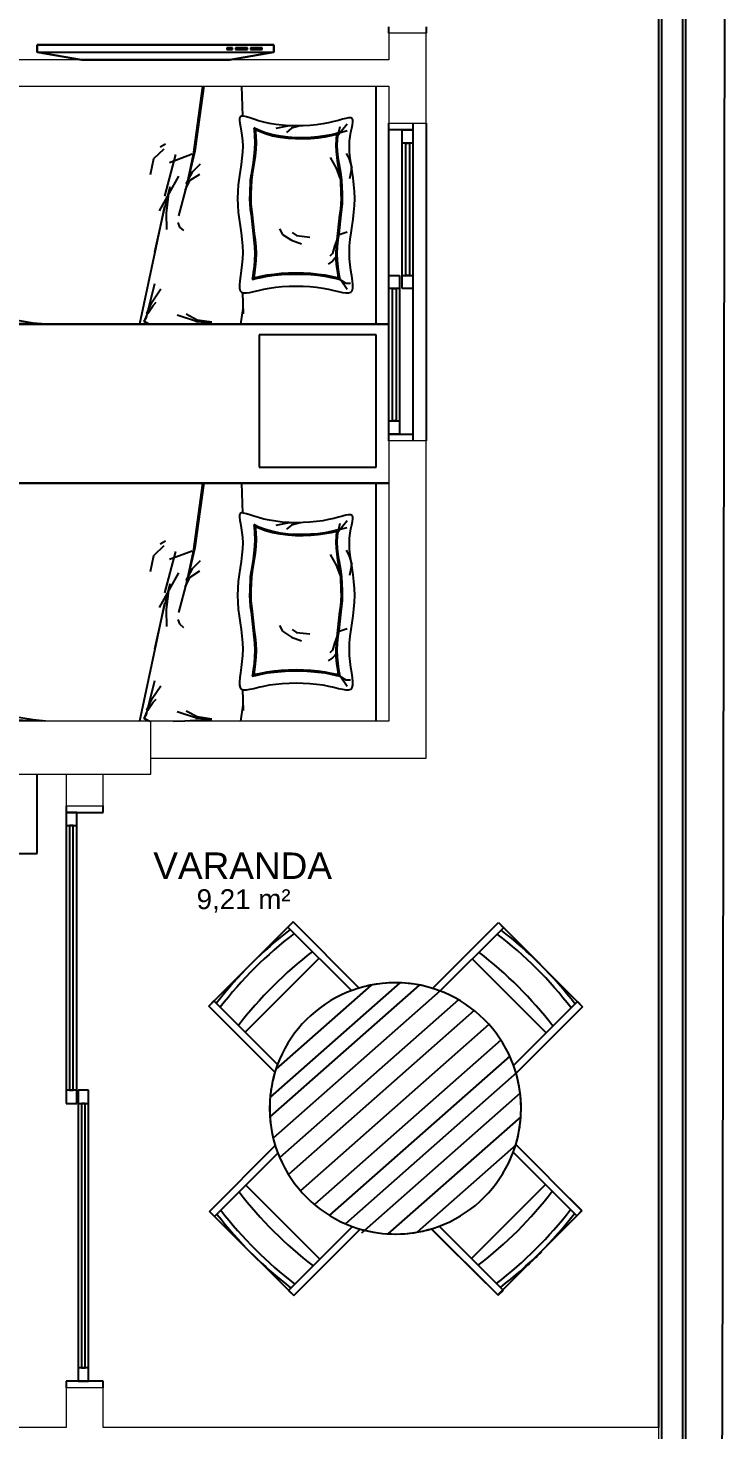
# Model space of a CAD drawing. Header units: centimetres. Extents: x -10.6 to 24.4, y 0 to 16.9.
# Drawn here: x 21.8 to 24.43, y 8.43 to 13.73 of the extents above; entities that cross this region are included whole.
import ezdxf

# ---------------------------------------------------------------- set-up
doc = ezdxf.new("R2010")
doc.units = ezdxf.units.CM
doc.styles.add('Arial', font='arial.ttf', dxfattribs={"height": 7.5})
doc.styles.add('Arial_1', font='arial.ttf', dxfattribs={"height": 10})

msp = doc.modelspace()

# ---------------------------------------------------------------- linework, layer by layer
for p, q in [((24.42, 8.4439), (24.4332, 16.8866)), ((24.28, 15.74), (24.28, 1)), ((24.27, 8.37), (24.27, 15.73)), ((24.18, 8.44), (24.18, 15.64)), ((24.19, 15.65), (24.19, 8.37)), ((23.16, 13.71), (23.16, 13.735)), ((23.3, 13.735), (23.3, 13.71)), ((22.7253, 13.667), (21.8309, 13.667)), ((21.8309, 13.667), (21.8309, 13.6385)), ((21.8309, 13.6385), (21.8309, 13.667)), ((21.8309, 13.667), (22.7253, 13.667)), ((22.7253, 13.667), (21.8309, 13.667)), ((21.8309, 13.667), (21.8309, 13.6385)), ((21.8309, 13.6385), (21.9981, 13.61)), ((21.8309, 13.6385), (22.7253, 13.6385)), ((21.9981, 13.61), (21.8309, 13.6385)), ((21.8309, 13.6385), (21.9981, 13.61)), ((22.5469, 13.6556), (22.5469, 13.6485)), ((22.5692, 13.6556), (22.5469, 13.6556)), ((22.5469, 13.6485), (22.5692, 13.6485)), ((22.558, 13.61), (22.7253, 13.6385)), ((22.7253, 13.6385), (22.558, 13.61)), ((22.558, 13.61), (22.7253, 13.6385)), ((22.5692, 13.6485), (22.5692, 13.6556)), ((22.5804, 13.6556), (22.5804, 13.6485)), ((22.625, 13.6556), (22.5804, 13.6556)), ((22.5804, 13.6485), (22.625, 13.6485)), ((22.625, 13.6485), (22.625, 13.6556)), ((22.6361, 13.6556), (22.6361, 13.6485)), ((22.6807, 13.6556), (22.6361, 13.6556)), ((22.6361, 13.6485), (22.6807, 13.6485)), ((22.6807, 13.6485), (22.6807, 13.6556)), ((22.7253, 13.6385), (22.7253, 13.667)), ((22.7253, 13.667), (22.7253, 13.6385)), ((22.7253, 13.6385), (22.7253, 13.667)), ((21.9981, 13.61), (22.558, 13.61)), ((22.558, 13.61), (21.9981, 13.61)), ((21.9981, 13.61), (22.558, 13.61)), ((22.4557, 13.51), (22.4197, 13.2514)), ((22.4606, 13.51), (22.4263, 13.2646)), ((22.6079, 13.3967), (22.6044, 13.51)), ((23.11, 13.51), (23.11, 12.61)), ((22.595, 13.3893), (22.5948, 13.3811)), ((22.5948, 13.3811), (22.5962, 13.3701)), ((22.5975, 13.3946), (22.595, 13.3893)), ((22.5962, 13.3701), (22.5987, 13.3568)), ((22.6026, 13.3969), (22.5975, 13.3946)), ((22.5987, 13.3568), (22.6017, 13.3412)), ((22.6105, 13.3966), (22.6026, 13.3969)), ((22.621, 13.3941), (22.6105, 13.3966)), ((22.634, 13.3901), (22.621, 13.3941)), ((22.6493, 13.3851), (22.634, 13.3901)), ((22.6669, 13.3796), (22.6493, 13.3851)), ((22.6866, 13.3741), (22.6669, 13.3796)), ((22.7083, 13.3692), (22.6866, 13.3741)), ((22.7318, 13.3654), (22.7083, 13.3692)), ((22.7567, 13.3626), (22.7318, 13.3654)), ((22.7831, 13.3598), (22.7328, 13.3497)), ((22.7826, 13.3608), (22.7567, 13.3626)), ((22.809, 13.3602), (22.7826, 13.3608)), ((22.8263, 13.3598), (22.7831, 13.3598)), ((22.8248, 13.3598), (22.7917, 13.3511)), ((22.8354, 13.3605), (22.809, 13.3602)), ((22.8613, 13.3619), (22.8354, 13.3605)), ((22.8862, 13.3642), (22.8613, 13.3619)), ((22.9097, 13.3675), (22.8862, 13.3642)), ((22.9314, 13.3717), (22.9097, 13.3675)), ((22.9511, 13.3763), (22.9314, 13.3717)), ((22.9687, 13.381), (22.9511, 13.3763)), ((22.9678, 13.3261), (22.9758, 13.3583)), ((22.9686, 13.3281), (23.0017, 13.3684)), ((22.984, 13.3851), (22.9687, 13.381)), ((22.997, 13.3884), (22.984, 13.3851)), ((23.0075, 13.3902), (22.997, 13.3884)), ((23.0154, 13.3901), (23.0075, 13.3902)), ((23.0205, 13.3876), (23.0154, 13.3901)), ((23.0193, 13.3517), (23.0218, 13.3644)), ((23.023, 13.3825), (23.0205, 13.3876)), ((23.0218, 13.3644), (23.0232, 13.3747)), ((23.0232, 13.3747), (23.023, 13.3825)), ((23.16, 13.345), (23.16, 13.37)), ((23.25, 13.37), (23.25, 13.345)), ((23.3, 13.37), (23.3, 12.17)), ((22.6017, 13.3412), (22.6045, 13.3236)), ((22.6045, 13.3236), (22.6067, 13.3043)), ((22.6067, 13.3043), (22.6075, 13.2835)), ((22.6492, 13.3531), (22.65, 13.3469)), ((22.6684, 13.3439), (22.6492, 13.3531)), ((22.65, 13.3469), (22.6524, 13.3226)), ((22.6524, 13.3226), (22.6534, 13.297)), ((22.6548, 13.3453), (22.657, 13.3229)), ((22.6666, 13.3397), (22.6548, 13.3453)), ((22.657, 13.3229), (22.6579, 13.297)), ((22.6923, 13.3297), (22.6666, 13.3397)), ((22.6938, 13.3341), (22.6684, 13.3439)), ((22.7201, 13.3219), (22.6923, 13.3297)), ((22.7212, 13.3264), (22.6938, 13.3341)), ((22.7488, 13.3163), (22.7201, 13.3219)), ((22.7495, 13.3208), (22.7212, 13.3264)), ((22.7779, 13.3127), (22.7488, 13.3163)), ((22.7784, 13.3173), (22.7495, 13.3208)), ((22.7917, 13.3511), (22.773, 13.3353)), ((22.8072, 13.3109), (22.7779, 13.3127)), ((22.8073, 13.3154), (22.7784, 13.3173)), ((22.8361, 13.3106), (22.8072, 13.3109)), ((22.8361, 13.3152), (22.8073, 13.3154)), ((22.8642, 13.3163), (22.8361, 13.3152)), ((22.8645, 13.3117), (22.8361, 13.3106)), ((22.8914, 13.3187), (22.8642, 13.3163)), ((22.8919, 13.3142), (22.8645, 13.3117)), ((22.9172, 13.3223), (22.8914, 13.3187)), ((22.918, 13.3178), (22.8919, 13.3142)), ((22.941, 13.3269), (22.9172, 13.3223)), ((22.942, 13.3224), (22.918, 13.3178)), ((22.9622, 13.3319), (22.941, 13.3269)), ((22.9633, 13.3274), (22.942, 13.3224)), ((22.9601, 13.2869), (22.9611, 13.3096)), ((22.9611, 13.3096), (22.9633, 13.3274)), ((22.969, 13.3337), (22.9622, 13.3319)), ((22.9646, 13.2869), (22.9657, 13.3092)), ((22.9657, 13.3092), (22.9678, 13.3261)), ((22.9682, 13.3294), (22.969, 13.3337)), ((22.9715, 13.3339), (23.0017, 13.3425)), ((23.0105, 13.2817), (23.0113, 13.3018)), ((23.0113, 13.3018), (23.0135, 13.3203)), ((23.0135, 13.3203), (23.0163, 13.337)), ((23.0163, 13.337), (23.0193, 13.3517)), ((23.25, 13.345), (23.16, 13.345)), ((23.16, 12.795), (23.16, 13.345)), ((23.21, 13.345), (23.25, 13.345)), ((23.21, 13.295), (23.21, 13.345)), ((23.25, 13.345), (23.25, 13.295)), ((22.3093, 13.2723), (22.2706, 13.2353)), ((22.3161, 13.2908), (22.2959, 13.2791)), ((22.3537, 13.2515), (22.3118, 13.0951)), ((22.4157, 13.2531), (22.3301, 13.2209)), ((22.4263, 13.2646), (22.3933, 13.1259)), ((22.4197, 13.2514), (22.3955, 13.1391)), ((22.6067, 13.2614), (22.6044, 13.2382)), ((22.6075, 13.2835), (22.6067, 13.2614)), ((22.6524, 13.2712), (22.6498, 13.2461)), ((22.6534, 13.297), (22.6524, 13.2712)), ((22.6569, 13.2708), (22.6544, 13.2456)), ((22.6579, 13.297), (22.6569, 13.2708)), ((22.9611, 13.2636), (22.9601, 13.2869)), ((22.9637, 13.2407), (22.9611, 13.2636)), ((22.9657, 13.264), (22.9646, 13.2869)), ((22.9682, 13.2413), (22.9657, 13.264)), ((23.0089, 13.2376), (22.9988, 13.2563)), ((23.0113, 13.2602), (23.0105, 13.2817)), ((23.0136, 13.2375), (23.0113, 13.2602)), ((23.25, 13.295), (23.21, 13.295)), ((23.21, 12.795), (23.21, 13.295)), ((23.223, 13.295), (23.237, 13.295)), ((23.223, 12.795), (23.223, 13.295)), ((23.237, 13.295), (23.237, 12.795)), ((23.25, 13.295), (23.25, 12.795)), ((22.2706, 13.2353), (22.2571, 13.1747)), ((22.4188, 13.1882), (22.4474, 13.2168)), ((22.6012, 13.2141), (22.5975, 13.1893)), ((22.6044, 13.2382), (22.6012, 13.2141)), ((22.6464, 13.2221), (22.639, 13.1767)), ((22.6509, 13.2214), (22.6435, 13.1761)), ((22.6498, 13.2461), (22.6464, 13.2221)), ((22.6544, 13.2456), (22.6509, 13.2214)), ((22.9614, 13.2002), (22.9384, 13.2405)), ((22.9758, 13.1628), (22.9614, 13.2002)), ((22.9671, 13.2184), (22.9637, 13.2407)), ((22.9709, 13.1966), (22.9671, 13.2184)), ((22.9717, 13.2191), (22.9682, 13.2413)), ((22.9745, 13.1753), (22.9709, 13.1966)), ((22.9754, 13.1974), (22.9717, 13.2191)), ((22.979, 13.176), (22.9754, 13.1974)), ((23.0204, 13.2016), (23.0089, 13.2376)), ((23.0168, 13.2137), (23.0136, 13.2375)), ((23.0205, 13.189), (23.0168, 13.2137)), ((23.0175, 13.2002), (23.0175, 13.1916)), ((22.3647, 13.1702), (22.2914, 13.0395)), ((22.3902, 13.1175), (22.4087, 13.1545)), ((22.3935, 13.1411), (22.4188, 13.1882)), ((22.4087, 13.1545), (22.4457, 13.1781)), ((22.5938, 13.1638), (22.5905, 13.1379)), ((22.5975, 13.1893), (22.5938, 13.1638)), ((22.636, 13.1555), (22.6339, 13.1042)), ((22.639, 13.1767), (22.636, 13.1555)), ((22.6405, 13.1549), (22.6385, 13.1039)), ((22.6435, 13.1761), (22.6405, 13.1549)), ((22.9775, 13.1547), (22.9745, 13.1753)), ((22.9795, 13.1038), (22.9775, 13.1547)), ((22.982, 13.1552), (22.979, 13.176)), ((22.9841, 13.1041), (22.982, 13.1552)), ((23.0175, 13.1916), (23.0103, 13.16)), ((23.0242, 13.1637), (23.0205, 13.189)), ((23.0275, 13.1379), (23.0242, 13.1637)), ((22.3316, 13.1292), (22.3052, 13.0235)), ((22.3279, 13.1148), (22.3178, 13.0306)), ((22.3955, 13.1391), (22.3647, 13.0202)), ((22.5882, 13.1118), (22.5874, 13.0856)), ((22.5905, 13.1379), (22.5882, 13.1118)), ((22.6339, 13.1042), (22.6332, 13.0847)), ((22.6385, 13.1039), (22.6378, 13.0847)), ((22.9802, 13.0847), (22.9795, 13.1038)), ((22.9848, 13.0847), (22.9841, 13.1041)), ((23.0298, 13.1118), (23.0275, 13.1379)), ((23.0306, 13.0856), (23.0298, 13.1118)), ((22.3118, 13.0566), (22.2788, 12.9003)), ((22.5874, 13.0856), (22.5882, 13.0594)), ((22.5882, 13.0594), (22.5905, 13.0334)), ((22.6332, 13.0847), (22.6339, 13.0652)), ((22.6339, 13.0652), (22.636, 13.0449)), ((22.636, 13.0449), (22.639, 13.0236)), ((22.6378, 13.0847), (22.6385, 13.0655)), ((22.6385, 13.0655), (22.6405, 13.0454)), ((22.6405, 13.0454), (22.6435, 13.0243)), ((22.9745, 13.0243), (22.9775, 13.0454)), ((22.9775, 13.0454), (22.9795, 13.0655)), ((22.979, 13.0236), (22.982, 13.0449)), ((22.9795, 13.0655), (22.9802, 13.0847)), ((22.982, 13.0449), (22.9841, 13.0652)), ((22.9841, 13.0652), (22.9848, 13.0847)), ((23.0275, 13.0334), (23.0298, 13.0594)), ((23.0298, 13.0594), (23.0306, 13.0856)), ((22.3052, 13.0235), (22.2744, 12.8826)), ((22.3178, 13.0306), (22.3194, 12.9684)), ((22.3615, 12.9946), (22.3683, 12.9778)), ((22.5905, 13.0334), (22.5938, 13.0076)), ((22.5938, 13.0076), (22.5975, 12.9819)), ((22.639, 13.0236), (22.6464, 12.9527)), ((22.6435, 13.0243), (22.6509, 12.9534)), ((22.9671, 12.9534), (22.9745, 13.0243)), ((22.9716, 12.9527), (22.979, 13.0236)), ((23.0205, 12.9819), (23.0242, 13.0076)), ((23.0242, 13.0076), (23.0275, 13.0334)), ((22.3683, 12.9778), (22.3834, 12.9643)), ((22.5975, 12.9819), (22.6012, 12.9565)), ((22.6012, 12.9565), (22.6044, 12.9314)), ((22.6044, 12.9314), (22.6067, 12.9065)), ((22.6464, 12.9527), (22.6498, 12.9287)), ((22.6509, 12.9534), (22.6544, 12.9292)), ((22.7457, 12.9712), (22.7572, 12.9496)), ((22.7572, 12.9496), (22.7917, 12.9281)), ((22.7946, 12.9568), (22.8104, 12.9453)), ((22.8104, 12.9453), (22.8608, 12.9396)), ((22.9643, 12.9324), (22.9543, 12.9051)), ((22.9636, 12.9292), (22.9671, 12.9534)), ((22.9682, 12.9287), (22.9716, 12.9527)), ((22.9715, 12.9496), (23.0017, 12.9597)), ((23.0113, 12.9065), (23.0136, 12.9314)), ((23.0136, 12.9314), (23.0168, 12.9565)), ((23.0168, 12.9565), (23.0205, 12.9819)), ((22.2788, 12.9003), (22.2167, 12.61)), ((22.6067, 12.9065), (22.6075, 12.8821)), ((22.6075, 12.8821), (22.6067, 12.8581)), ((22.6498, 12.9287), (22.6524, 12.9037)), ((22.6524, 12.9037), (22.6534, 12.8778)), ((22.6534, 12.8778), (22.6524, 12.8522)), ((22.6544, 12.9292), (22.6569, 12.904)), ((22.6569, 12.904), (22.6579, 12.8779)), ((22.6579, 12.8779), (22.657, 12.8519)), ((22.7917, 12.9281), (22.8291, 12.9137)), ((22.9471, 12.8778), (22.937, 12.8677)), ((22.9543, 12.9051), (22.9471, 12.8778)), ((22.9601, 12.8779), (22.9611, 12.904)), ((22.961, 12.8519), (22.9601, 12.8779)), ((22.9611, 12.904), (22.9636, 12.9292)), ((22.9646, 12.8778), (22.9656, 12.9037)), ((22.9656, 12.8522), (22.9646, 12.8778)), ((22.9656, 12.9037), (22.9682, 12.9287)), ((23.0105, 12.8821), (23.0113, 12.9065)), ((23.0113, 12.8581), (23.0105, 12.8821)), ((22.6045, 12.8349), (22.6017, 12.813)), ((22.6067, 12.8581), (22.6045, 12.8349)), ((22.65, 12.8279), (22.647, 12.8055)), ((22.6524, 12.8522), (22.65, 12.8279)), ((22.6546, 12.8273), (22.6516, 12.8049)), ((22.657, 12.8519), (22.6546, 12.8273)), ((22.9471, 12.849), (22.9298, 12.8375)), ((22.96, 12.8648), (22.9471, 12.849)), ((22.9634, 12.8273), (22.961, 12.8519)), ((22.9664, 12.8049), (22.9634, 12.8273)), ((22.968, 12.8279), (22.9656, 12.8522)), ((22.971, 12.8055), (22.968, 12.8279)), ((23.0135, 12.8349), (23.0113, 12.8581)), ((23.0163, 12.813), (23.0135, 12.8349)), ((22.5962, 12.7746), (22.5948, 12.7589)), ((22.5987, 12.7927), (22.5962, 12.7746)), ((22.6017, 12.813), (22.5987, 12.7927)), ((22.644, 12.7856), (22.6432, 12.7796)), ((22.6432, 12.7796), (22.6564, 12.7828)), ((22.647, 12.8055), (22.644, 12.7856)), ((22.6516, 12.8049), (22.6487, 12.7856)), ((22.6487, 12.7856), (22.6553, 12.7872)), ((22.6553, 12.7872), (22.6762, 12.792)), ((22.6564, 12.7828), (22.6772, 12.7875)), ((22.6762, 12.792), (22.7, 12.7966)), ((22.6772, 12.7875), (22.7008, 12.7921)), ((22.7, 12.7966), (22.7259, 12.8002)), ((22.7008, 12.7921), (22.7265, 12.7957)), ((22.7259, 12.8002), (22.753, 12.8028)), ((22.7265, 12.7957), (22.7533, 12.7982)), ((22.753, 12.8028), (22.7808, 12.8043)), ((22.7533, 12.7982), (22.781, 12.7997)), ((22.7808, 12.8043), (22.809, 12.8048)), ((22.781, 12.7997), (22.809, 12.8002)), ((22.809, 12.8048), (22.8372, 12.8043)), ((22.809, 12.8002), (22.837, 12.7997)), ((22.837, 12.7997), (22.8647, 12.7982)), ((22.8372, 12.8043), (22.865, 12.8028)), ((22.8647, 12.7982), (22.8915, 12.7957)), ((22.865, 12.8028), (22.8921, 12.8002)), ((22.8915, 12.7957), (22.9172, 12.7921)), ((22.8921, 12.8002), (22.918, 12.7966)), ((22.9172, 12.7921), (22.9408, 12.7875)), ((22.918, 12.7966), (22.9418, 12.792)), ((22.9408, 12.7875), (22.9616, 12.7828)), ((22.9418, 12.792), (22.9627, 12.7872)), ((22.9616, 12.7828), (22.9753, 12.7795)), ((22.9627, 12.7872), (22.9693, 12.7856)), ((22.9693, 12.7856), (22.9664, 12.8049)), ((22.974, 12.7856), (22.971, 12.8055)), ((22.9748, 12.7798), (22.974, 12.7856)), ((22.9748, 12.7798), (22.9974, 12.7657)), ((22.9758, 12.7815), (23.0017, 12.7427)), ((23.0193, 12.7927), (23.0163, 12.813)), ((23.0218, 12.7746), (23.0193, 12.7927)), ((23.0232, 12.7589), (23.0218, 12.7746)), ((23.16, 12.795), (23.2, 12.795)), ((23.16, 12.745), (23.16, 12.795)), ((23.2, 12.795), (23.2, 12.745)), ((23.21, 12.745), (23.21, 12.795)), ((23.21, 12.795), (23.25, 12.795)), ((23.237, 12.795), (23.223, 12.795)), ((23.25, 12.795), (23.25, 12.745)), ((22.2744, 12.7626), (22.2413, 12.6306)), ((22.2656, 12.6952), (22.2976, 12.744)), ((22.5948, 12.7589), (22.595, 12.7462)), ((22.595, 12.7462), (22.5975, 12.7368)), ((22.5975, 12.7368), (22.6026, 12.731)), ((22.6026, 12.731), (22.6105, 12.7285)), ((22.6103, 12.65), (22.6071, 12.7296)), ((22.6105, 12.7285), (22.621, 12.7285)), ((22.621, 12.7285), (22.634, 12.7305)), ((22.634, 12.7305), (22.6493, 12.7339)), ((22.6493, 12.7339), (22.6669, 12.7382)), ((22.6669, 12.7382), (22.6866, 12.7427)), ((22.6866, 12.7427), (22.7083, 12.7469)), ((22.7083, 12.7469), (22.7318, 12.7502)), ((22.7318, 12.7502), (22.7567, 12.7525)), ((22.7567, 12.7525), (22.7826, 12.754)), ((22.7826, 12.754), (22.809, 12.7544)), ((22.809, 12.7544), (22.8354, 12.754)), ((22.8354, 12.754), (22.8613, 12.7525)), ((22.8613, 12.7525), (22.8862, 12.7502)), ((22.8862, 12.7502), (22.9097, 12.7469)), ((22.9097, 12.7469), (22.9314, 12.7427)), ((22.9314, 12.7427), (22.9511, 12.7382)), ((22.9511, 12.7382), (22.9687, 12.7339)), ((22.9687, 12.7339), (22.984, 12.7305)), ((22.984, 12.7305), (22.997, 12.7285)), ((22.997, 12.7285), (23.0075, 12.7285)), ((22.9974, 12.7657), (23.0147, 12.7657)), ((23.0075, 12.7285), (23.0154, 12.731)), ((23.0154, 12.731), (23.0205, 12.7368)), ((23.0205, 12.7368), (23.023, 12.7462)), ((23.023, 12.7462), (23.0232, 12.7589)), ((23.2, 12.745), (23.16, 12.745)), ((23.16, 12.245), (23.16, 12.745)), ((23.173, 12.745), (23.187, 12.745)), ((23.173, 12.245), (23.173, 12.745)), ((23.187, 12.745), (23.187, 12.245)), ((23.2, 12.745), (23.2, 12.245)), ((23.25, 12.745), (23.21, 12.745)), ((23.25, 12.745), (23.25, 12.195)), ((22.2454, 12.6515), (22.2656, 12.6952)), ((22.2487, 12.6515), (22.2689, 12.6818)), ((22.2689, 12.6818), (22.2807, 12.6935)), ((22.5999, 12.61), (22.6092, 12.6702)), ((21.8153, 12.615), (21.7139, 12.6319)), ((21.8472, 12.61), (21.7425, 12.6134)), ((21.8624, 12.61), (21.8153, 12.615)), ((22.2413, 12.6306), (22.2325, 12.6218)), ((22.2325, 12.6218), (22.2482, 12.61)), ((22.2435, 12.6438), (22.2347, 12.6218)), ((22.2347, 12.6218), (22.2563, 12.61)), ((22.4323, 12.6212), (22.3599, 12.6447)), ((22.3889, 12.6107), (22.4902, 12.6173)), ((22.4356, 12.6262), (22.3935, 12.6481)), ((22.4811, 12.6178), (22.4323, 12.6212)), ((22.4912, 12.6178), (22.4356, 12.6262)), ((21.16, 12.61), (23.16, 12.61)), ((23.16, 12.61), (21.16, 12.61)), ((21.16, 12.61), (23.16, 12.61)), ((22.345, 12.61), (22.3889, 12.6107)), ((22.6691, 12.57), (22.6691, 12.07)), ((23.1109, 12.57), (22.6691, 12.57)), ((23.1109, 12.07), (23.1109, 12.57)), ((23.16, 12.195), (23.16, 12.245)), ((23.16, 12.245), (23.2, 12.245)), ((23.187, 12.245), (23.173, 12.245)), ((23.2, 12.245), (23.2, 12.195)), ((23.2, 12.195), (23.16, 12.195)), ((23.16, 12.17), (23.16, 12.195)), ((23.16, 12.195), (23.25, 12.195)), ((23.25, 12.195), (23.25, 12.17)), ((22.6691, 12.07), (23.1109, 12.07)), ((23.16, 12.01), (21.16, 12.01)), ((21.16, 12.01), (23.16, 12.01)), ((23.16, 12.01), (21.16, 12.01)), ((22.4557, 12.01), (22.4197, 11.7514)), ((22.4606, 12.01), (22.4263, 11.7646)), ((22.6079, 11.8967), (22.6044, 12.01)), ((23.11, 12.01), (23.11, 11.11)), ((22.595, 11.8893), (22.5948, 11.8811)), ((22.5948, 11.8811), (22.5962, 11.8701)), ((22.5975, 11.8946), (22.595, 11.8893)), ((22.6026, 11.8969), (22.5975, 11.8946)), ((22.6105, 11.8966), (22.6026, 11.8969)), ((22.621, 11.8941), (22.6105, 11.8966)), ((22.634, 11.8901), (22.621, 11.8941)), ((22.6493, 11.8851), (22.634, 11.8901)), ((22.6669, 11.8796), (22.6493, 11.8851)), ((22.6866, 11.8741), (22.6669, 11.8796)), ((22.7083, 11.8692), (22.6866, 11.8741)), ((22.9314, 11.8717), (22.9097, 11.8675)), ((22.9511, 11.8763), (22.9314, 11.8717)), ((22.9687, 11.881), (22.9511, 11.8763)), ((22.984, 11.8851), (22.9687, 11.881)), ((22.997, 11.8884), (22.984, 11.8851)), ((23.0075, 11.8902), (22.997, 11.8884)), ((23.0154, 11.8901), (23.0075, 11.8902)), ((23.0205, 11.8876), (23.0154, 11.8901)), ((23.023, 11.8825), (23.0205, 11.8876)), ((23.0218, 11.8644), (23.0232, 11.8747)), ((23.0232, 11.8747), (23.023, 11.8825)), ((22.5962, 11.8701), (22.5987, 11.8568)), ((22.5987, 11.8568), (22.6017, 11.8412)), ((22.6017, 11.8412), (22.6045, 11.8236)), ((22.6045, 11.8236), (22.6067, 11.8043)), ((22.6492, 11.8531), (22.65, 11.8469)), ((22.6684, 11.8439), (22.6492, 11.8531)), ((22.65, 11.8469), (22.6524, 11.8226)), ((22.6524, 11.8226), (22.6534, 11.797)), ((22.6548, 11.8453), (22.657, 11.8229)), ((22.6666, 11.8397), (22.6548, 11.8453)), ((22.657, 11.8229), (22.6579, 11.797)), ((22.6923, 11.8297), (22.6666, 11.8397)), ((22.6938, 11.8341), (22.6684, 11.8439)), ((22.7201, 11.8219), (22.6923, 11.8297)), ((22.7212, 11.8264), (22.6938, 11.8341)), ((22.7318, 11.8654), (22.7083, 11.8692)), ((22.7488, 11.8163), (22.7201, 11.8219)), ((22.7495, 11.8208), (22.7212, 11.8264)), ((22.7567, 11.8626), (22.7318, 11.8654)), ((22.7831, 11.8598), (22.7328, 11.8497)), ((22.7784, 11.8173), (22.7495, 11.8208)), ((22.7826, 11.8608), (22.7567, 11.8626)), ((22.7917, 11.8511), (22.773, 11.8353)), ((22.809, 11.8602), (22.7826, 11.8608)), ((22.8263, 11.8598), (22.7831, 11.8598)), ((22.8248, 11.8598), (22.7917, 11.8511)), ((22.8354, 11.8605), (22.809, 11.8602)), ((22.8613, 11.8619), (22.8354, 11.8605)), ((22.8862, 11.8642), (22.8613, 11.8619)), ((22.8914, 11.8187), (22.8642, 11.8163)), ((22.9097, 11.8675), (22.8862, 11.8642)), ((22.9172, 11.8223), (22.8914, 11.8187)), ((22.918, 11.8178), (22.8919, 11.8142)), ((22.941, 11.8269), (22.9172, 11.8223)), ((22.942, 11.8224), (22.918, 11.8178)), ((22.9622, 11.8319), (22.941, 11.8269)), ((22.9633, 11.8274), (22.942, 11.8224)), ((22.9611, 11.8096), (22.9633, 11.8274)), ((22.969, 11.8337), (22.9622, 11.8319)), ((22.9657, 11.8092), (22.9678, 11.8261)), ((22.9678, 11.8261), (22.9758, 11.8583)), ((22.9682, 11.8294), (22.969, 11.8337)), ((22.9686, 11.8281), (23.0017, 11.8684)), ((22.9715, 11.8339), (23.0017, 11.8425)), ((23.0113, 11.8018), (23.0135, 11.8203)), ((23.0135, 11.8203), (23.0163, 11.837)), ((23.0163, 11.837), (23.0193, 11.8517)), ((23.0193, 11.8517), (23.0218, 11.8644)), ((22.3093, 11.7723), (22.2706, 11.7353)), ((22.3161, 11.7908), (22.2959, 11.7791)), ((22.4263, 11.7646), (22.3933, 11.6259)), ((22.6067, 11.8043), (22.6075, 11.7835)), ((22.6075, 11.7835), (22.6067, 11.7614)), ((22.6524, 11.7712), (22.6498, 11.7461)), ((22.6534, 11.797), (22.6524, 11.7712)), ((22.6569, 11.7708), (22.6544, 11.7456)), ((22.6579, 11.797), (22.6569, 11.7708)), ((22.7779, 11.8127), (22.7488, 11.8163)), ((22.8072, 11.8109), (22.7779, 11.8127)), ((22.8073, 11.8154), (22.7784, 11.8173)), ((22.8361, 11.8106), (22.8072, 11.8109)), ((22.8361, 11.8152), (22.8073, 11.8154)), ((22.8642, 11.8163), (22.8361, 11.8152)), ((22.8645, 11.8117), (22.8361, 11.8106)), ((22.8919, 11.8142), (22.8645, 11.8117)), ((22.9601, 11.7869), (22.9611, 11.8096)), ((22.9611, 11.7636), (22.9601, 11.7869)), ((22.9646, 11.7869), (22.9657, 11.8092)), ((22.9657, 11.764), (22.9646, 11.7869)), ((23.0105, 11.7817), (23.0113, 11.8018)), ((23.0113, 11.7602), (23.0105, 11.7817)), ((22.2706, 11.7353), (22.2571, 11.6747)), ((22.3537, 11.7515), (22.3118, 11.5951)), ((22.4157, 11.7531), (22.3301, 11.7209)), ((22.4197, 11.7514), (22.3955, 11.6391)), ((22.4188, 11.6882), (22.4474, 11.7168)), ((22.6012, 11.7141), (22.5975, 11.6893)), ((22.6044, 11.7382), (22.6012, 11.7141)), ((22.6067, 11.7614), (22.6044, 11.7382)), ((22.6464, 11.7221), (22.639, 11.6767)), ((22.6509, 11.7214), (22.6435, 11.6761)), ((22.6498, 11.7461), (22.6464, 11.7221)), ((22.6544, 11.7456), (22.6509, 11.7214)), ((22.9614, 11.7002), (22.9384, 11.7405)), ((22.9637, 11.7407), (22.9611, 11.7636)), ((22.9671, 11.7184), (22.9637, 11.7407)), ((22.9682, 11.7413), (22.9657, 11.764)), ((22.9709, 11.6966), (22.9671, 11.7184)), ((22.9717, 11.7191), (22.9682, 11.7413)), ((22.9754, 11.6974), (22.9717, 11.7191)), ((23.0089, 11.7376), (22.9988, 11.7563)), ((23.0204, 11.7016), (23.0089, 11.7376)), ((23.0136, 11.7375), (23.0113, 11.7602)), ((23.0168, 11.7137), (23.0136, 11.7375)), ((23.0205, 11.689), (23.0168, 11.7137)), ((22.3647, 11.6702), (22.2914, 11.5395)), ((22.3935, 11.6411), (22.4188, 11.6882)), ((22.4087, 11.6545), (22.4457, 11.6781)), ((22.5938, 11.6638), (22.5905, 11.6379)), ((22.5975, 11.6893), (22.5938, 11.6638)), ((22.639, 11.6767), (22.636, 11.6555)), ((22.6435, 11.6761), (22.6405, 11.6549)), ((22.9758, 11.6628), (22.9614, 11.7002)), ((22.9745, 11.6753), (22.9709, 11.6966)), ((22.9775, 11.6547), (22.9745, 11.6753)), ((22.979, 11.676), (22.9754, 11.6974)), ((22.982, 11.6552), (22.979, 11.676)), ((23.0175, 11.6916), (23.0103, 11.66)), ((23.0175, 11.7002), (23.0175, 11.6916)), ((23.0242, 11.6637), (23.0205, 11.689)), ((23.0275, 11.6379), (23.0242, 11.6637)), ((22.3316, 11.6292), (22.3052, 11.5235)), ((22.3279, 11.6148), (22.3178, 11.5306)), ((22.3955, 11.6391), (22.3647, 11.5202)), ((22.3902, 11.6175), (22.4087, 11.6545)), ((22.5882, 11.6118), (22.5874, 11.5856)), ((22.5905, 11.6379), (22.5882, 11.6118)), ((22.636, 11.6555), (22.6339, 11.6042)), ((22.6405, 11.6549), (22.6385, 11.6039)), ((22.9795, 11.6038), (22.9775, 11.6547)), ((22.9841, 11.6041), (22.982, 11.6552)), ((23.0298, 11.6118), (23.0275, 11.6379)), ((23.0306, 11.5856), (23.0298, 11.6118)), ((22.3118, 11.5566), (22.2788, 11.4003)), ((22.5874, 11.5856), (22.5882, 11.5594)), ((22.5882, 11.5594), (22.5905, 11.5334)), ((22.6339, 11.6042), (22.6332, 11.5847)), ((22.6332, 11.5847), (22.6339, 11.5652)), ((22.6339, 11.5652), (22.636, 11.5449)), ((22.6385, 11.6039), (22.6378, 11.5847)), ((22.6378, 11.5847), (22.6385, 11.5655)), ((22.6385, 11.5655), (22.6405, 11.5454)), ((22.9775, 11.5454), (22.9795, 11.5655)), ((22.9802, 11.5847), (22.9795, 11.6038)), ((22.9795, 11.5655), (22.9802, 11.5847)), ((22.982, 11.5449), (22.9841, 11.5652)), ((22.9848, 11.5847), (22.9841, 11.6041)), ((22.9841, 11.5652), (22.9848, 11.5847)), ((23.0275, 11.5334), (23.0298, 11.5594)), ((23.0298, 11.5594), (23.0306, 11.5856)), ((22.3052, 11.5235), (22.2744, 11.3826)), ((22.3178, 11.5306), (22.3194, 11.4684)), ((22.5905, 11.5334), (22.5938, 11.5076)), ((22.5938, 11.5076), (22.5975, 11.4819)), ((22.636, 11.5449), (22.639, 11.5236)), ((22.639, 11.5236), (22.6464, 11.4527)), ((22.6405, 11.5454), (22.6435, 11.5243)), ((22.6435, 11.5243), (22.6509, 11.4534)), ((22.9671, 11.4534), (22.9745, 11.5243)), ((22.9716, 11.4527), (22.979, 11.5236)), ((22.9745, 11.5243), (22.9775, 11.5454)), ((22.979, 11.5236), (22.982, 11.5449)), ((23.0205, 11.4819), (23.0242, 11.5076)), ((23.0242, 11.5076), (23.0275, 11.5334)), ((22.3615, 11.4946), (22.3683, 11.4778)), ((22.3683, 11.4778), (22.3834, 11.4643)), ((22.5975, 11.4819), (22.6012, 11.4565)), ((22.6012, 11.4565), (22.6044, 11.4314)), ((22.6464, 11.4527), (22.6498, 11.4287)), ((22.6509, 11.4534), (22.6544, 11.4292)), ((22.7457, 11.4712), (22.7572, 11.4496)), ((22.7572, 11.4496), (22.7917, 11.4281)), ((22.7946, 11.4568), (22.8104, 11.4453)), ((22.9636, 11.4292), (22.9671, 11.4534)), ((22.9682, 11.4287), (22.9716, 11.4527)), ((22.9715, 11.4496), (23.0017, 11.4597)), ((23.0136, 11.4314), (23.0168, 11.4565)), ((23.0168, 11.4565), (23.0205, 11.4819)), ((22.2788, 11.4003), (22.2167, 11.11)), ((22.6044, 11.4314), (22.6067, 11.4065)), ((22.6067, 11.4065), (22.6075, 11.3821)), ((22.6498, 11.4287), (22.6524, 11.4037)), ((22.6524, 11.4037), (22.6534, 11.3778)), ((22.6544, 11.4292), (22.6569, 11.404)), ((22.6569, 11.404), (22.6579, 11.3779)), ((22.7917, 11.4281), (22.8291, 11.4137)), ((22.8104, 11.4453), (22.8608, 11.4396)), ((22.9543, 11.4051), (22.9471, 11.3778)), ((22.9643, 11.4324), (22.9543, 11.4051)), ((22.9601, 11.3779), (22.9611, 11.404)), ((22.9611, 11.404), (22.9636, 11.4292)), ((22.9646, 11.3778), (22.9656, 11.4037)), ((22.9656, 11.4037), (22.9682, 11.4287)), ((23.0105, 11.3821), (23.0113, 11.4065)), ((23.0113, 11.4065), (23.0136, 11.4314)), ((22.6067, 11.3581), (22.6045, 11.3349)), ((22.6075, 11.3821), (22.6067, 11.3581)), ((22.6524, 11.3522), (22.65, 11.3279)), ((22.6534, 11.3778), (22.6524, 11.3522)), ((22.657, 11.3519), (22.6546, 11.3273)), ((22.6579, 11.3779), (22.657, 11.3519)), ((22.9471, 11.349), (22.9298, 11.3375)), ((22.9471, 11.3778), (22.937, 11.3677)), ((22.96, 11.3648), (22.9471, 11.349)), ((22.961, 11.3519), (22.9601, 11.3779)), ((22.9634, 11.3273), (22.961, 11.3519)), ((22.9656, 11.3522), (22.9646, 11.3778)), ((22.968, 11.3279), (22.9656, 11.3522)), ((23.0113, 11.3581), (23.0105, 11.3821)), ((23.0135, 11.3349), (23.0113, 11.3581)), ((22.5987, 11.2927), (22.5962, 11.2746)), ((22.6017, 11.313), (22.5987, 11.2927)), ((22.6045, 11.3349), (22.6017, 11.313)), ((22.647, 11.3055), (22.644, 11.2856)), ((22.65, 11.3279), (22.647, 11.3055)), ((22.6516, 11.3049), (22.6487, 11.2856)), ((22.6546, 11.3273), (22.6516, 11.3049)), ((22.6553, 11.2872), (22.6762, 11.292)), ((22.6564, 11.2828), (22.6772, 11.2875)), ((22.6762, 11.292), (22.7, 11.2966)), ((22.6772, 11.2875), (22.7008, 11.2921)), ((22.7, 11.2966), (22.7259, 11.3002)), ((22.7008, 11.2921), (22.7265, 11.2957)), ((22.7259, 11.3002), (22.753, 11.3028)), ((22.7265, 11.2957), (22.7533, 11.2982)), ((22.753, 11.3028), (22.7808, 11.3043)), ((22.7533, 11.2982), (22.781, 11.2997)), ((22.7808, 11.3043), (22.809, 11.3048)), ((22.781, 11.2997), (22.809, 11.3002)), ((22.809, 11.3048), (22.8372, 11.3043)), ((22.809, 11.3002), (22.837, 11.2997)), ((22.837, 11.2997), (22.8647, 11.2982)), ((22.8372, 11.3043), (22.865, 11.3028)), ((22.8647, 11.2982), (22.8915, 11.2957)), ((22.865, 11.3028), (22.8921, 11.3002)), ((22.8915, 11.2957), (22.9172, 11.2921)), ((22.8921, 11.3002), (22.918, 11.2966)), ((22.9172, 11.2921), (22.9408, 11.2875)), ((22.918, 11.2966), (22.9418, 11.292)), ((22.9408, 11.2875), (22.9616, 11.2828)), ((22.9418, 11.292), (22.9627, 11.2872)), ((22.9664, 11.3049), (22.9634, 11.3273)), ((22.9693, 11.2856), (22.9664, 11.3049)), ((22.971, 11.3055), (22.968, 11.3279)), ((22.974, 11.2856), (22.971, 11.3055)), ((23.0163, 11.313), (23.0135, 11.3349)), ((23.0193, 11.2927), (23.0163, 11.313)), ((23.0218, 11.2746), (23.0193, 11.2927)), ((22.2744, 11.2626), (22.2413, 11.1306)), ((22.2656, 11.1952), (22.2976, 11.244)), ((22.5962, 11.2746), (22.5948, 11.2589)), ((22.5948, 11.2589), (22.595, 11.2462)), ((22.595, 11.2462), (22.5975, 11.2368)), ((22.5975, 11.2368), (22.6026, 11.231)), ((22.644, 11.2856), (22.6432, 11.2796)), ((22.6432, 11.2796), (22.6564, 11.2828)), ((22.6487, 11.2856), (22.6553, 11.2872)), ((22.6493, 11.2339), (22.6669, 11.2382)), ((22.6669, 11.2382), (22.6866, 11.2427)), ((22.6866, 11.2427), (22.7083, 11.2469)), ((22.7083, 11.2469), (22.7318, 11.2502)), ((22.7318, 11.2502), (22.7567, 11.2525)), ((22.7567, 11.2525), (22.7826, 11.254)), ((22.7826, 11.254), (22.809, 11.2544)), ((22.809, 11.2544), (22.8354, 11.254)), ((22.8354, 11.254), (22.8613, 11.2525)), ((22.8613, 11.2525), (22.8862, 11.2502)), ((22.8862, 11.2502), (22.9097, 11.2469)), ((22.9097, 11.2469), (22.9314, 11.2427)), ((22.9314, 11.2427), (22.9511, 11.2382)), ((22.9511, 11.2382), (22.9687, 11.2339)), ((22.9616, 11.2828), (22.9753, 11.2795)), ((22.9627, 11.2872), (22.9693, 11.2856)), ((22.9748, 11.2798), (22.974, 11.2856)), ((22.9748, 11.2798), (22.9974, 11.2657)), ((22.9758, 11.2815), (23.0017, 11.2427)), ((22.9974, 11.2657), (23.0147, 11.2657)), ((23.0154, 11.231), (23.0205, 11.2368)), ((23.0205, 11.2368), (23.023, 11.2462)), ((23.0232, 11.2589), (23.0218, 11.2746)), ((23.023, 11.2462), (23.0232, 11.2589)), ((22.2454, 11.1515), (22.2656, 11.1952)), ((22.2487, 11.1515), (22.2689, 11.1818)), ((22.2689, 11.1818), (22.2807, 11.1935)), ((22.6026, 11.231), (22.6105, 11.2285)), ((22.6103, 11.15), (22.6071, 11.2296)), ((22.6105, 11.2285), (22.621, 11.2285)), ((22.621, 11.2285), (22.634, 11.2305)), ((22.634, 11.2305), (22.6493, 11.2339)), ((22.9687, 11.2339), (22.984, 11.2305)), ((22.984, 11.2305), (22.997, 11.2285)), ((22.997, 11.2285), (23.0075, 11.2285)), ((23.0075, 11.2285), (23.0154, 11.231)), ((21.8153, 11.115), (21.7139, 11.1319)), ((22.2413, 11.1306), (22.2325, 11.1218)), ((22.2435, 11.1438), (22.2347, 11.1218)), ((22.4323, 11.1212), (22.3599, 11.1447)), ((22.4356, 11.1262), (22.3935, 11.1481)), ((22.5999, 11.11), (22.6092, 11.1702)), ((21.8472, 11.11), (21.7425, 11.1134)), ((21.8624, 11.11), (21.8153, 11.115)), ((22.2325, 11.1218), (22.2482, 11.11)), ((22.2347, 11.1218), (22.2563, 11.11)), ((22.345, 11.11), (22.3889, 11.1107)), ((22.3889, 11.1107), (22.4902, 11.1173)), ((22.4811, 11.1178), (22.4323, 11.1212)), ((22.4912, 11.1178), (22.4356, 11.1262)), ((21.8312, 10.61), (21.8312, 10.91)), ((21.94, 10.79), (21.94, 10.765)), ((21.98, 10.765), (21.94, 10.765)), ((21.94, 10.765), (21.94, 10.715)), ((21.94, 10.765), (22.08, 10.765)), ((21.98, 10.715), (21.98, 10.765)), ((22.08, 10.765), (22.08, 10.79)), ((21.94, 10.715), (21.98, 10.715)), ((21.94, 10.715), (21.94, 9.715)), ((21.967, 10.715), (21.953, 10.715)), ((21.953, 10.715), (21.953, 9.715)), ((21.967, 9.715), (21.967, 10.715)), ((21.98, 9.715), (21.98, 10.715)), ((19.81, 10.61), (21.8312, 10.61)), ((22.4792, 10.0329), (22.7974, 10.3511)), ((22.7974, 10.3511), (22.778, 10.3317)), ((22.7974, 10.3511), (23.0474, 10.1011)), ((23.046, 10.1024), (22.7974, 10.3511)), ((23.3246, 10.0999), (23.5732, 10.3486)), ((23.3246, 10.0999), (23.5732, 10.3486)), ((23.5732, 10.3486), (23.8914, 10.0304)), ((23.5732, 10.3486), (23.5926, 10.3292)), ((22.778, 10.3317), (23.0171, 10.0927)), ((23.5926, 10.3292), (23.3535, 10.0902)), ((22.896, 10.2138), (22.6165, 9.9343)), ((23.4746, 10.2113), (23.7541, 9.9318)), ((23.2743, 10.1125), (22.7101, 9.6148)), ((23.2011, 10.1209), (22.711, 9.6885)), ((23.3535, 10.0902), (22.7226, 9.5336)), ((23.0926, 10.1123), (22.733, 9.7951)), ((22.4985, 10.0522), (22.4792, 10.0329)), ((22.7292, 9.7829), (22.4792, 10.0329)), ((22.4792, 10.0329), (22.7278, 9.7842)), ((22.7376, 9.8132), (22.4985, 10.0522)), ((23.4231, 10.0567), (22.747, 9.4603)), ((23.4824, 10.0158), (22.7801, 9.3963)), ((23.633, 9.8107), (23.8721, 10.0497)), ((23.8914, 10.0304), (23.6401, 9.7791)), ((23.8914, 10.0304), (23.6428, 9.7817)), ((23.8721, 10.0497), (23.8914, 10.0304)), ((23.5376, 9.9635), (22.8252, 9.3351)), ((23.5826, 9.9047), (22.8779, 9.283)), ((23.6162, 9.8433), (22.9346, 9.242)), ((23.6428, 9.7817), (22.9951, 9.2104)), ((21.98, 9.715), (21.94, 9.715)), ((21.94, 9.715), (21.94, 9.665)), ((21.953, 9.715), (21.967, 9.715)), ((21.98, 9.665), (21.98, 9.715)), ((22.025, 9.715), (21.985, 9.715)), ((21.985, 9.715), (21.985, 9.665)), ((22.025, 9.665), (22.025, 9.715)), ((23.6556, 9.7037), (23.0556, 9.1745)), ((21.94, 9.665), (21.98, 9.665)), ((21.985, 9.665), (22.025, 9.665)), ((21.985, 9.665), (21.985, 8.665)), ((22.012, 9.665), (21.998, 9.665)), ((21.998, 9.665), (21.998, 8.665)), ((22.012, 8.665), (22.012, 9.665)), ((22.025, 8.665), (22.025, 9.665)), ((23.658, 9.6149), (23.156, 9.172)), ((22.4817, 9.257), (22.7303, 9.5057)), ((22.7303, 9.5057), (22.4817, 9.257)), ((23.6403, 9.5082), (23.2664, 9.1784)), ((23.639, 9.5095), (23.8889, 9.2595)), ((23.6403, 9.5082), (23.8889, 9.2595)), ((22.501, 9.2377), (22.74, 9.4767)), ((23.8696, 9.2402), (23.6306, 9.4792)), ((22.619, 9.3556), (22.8985, 9.0761)), ((23.7517, 9.3581), (23.4721, 9.0786)), ((23.8892, 9.2598), (23.8435, 9.305)), ((22.7999, 8.9388), (22.4817, 9.257)), ((22.4817, 9.257), (22.501, 9.2377)), ((23.8889, 9.2595), (23.5707, 8.9413)), ((23.8889, 9.2595), (23.8696, 9.2402)), ((23.87, 9.2403), (23.8892, 9.2598)), ((23.0196, 9.1972), (22.7805, 8.9582)), ((23.0512, 9.1902), (22.7999, 8.9388)), ((22.7999, 8.9388), (23.0485, 9.1875)), ((23.3202, 9.1892), (23.5263, 8.9857)), ((23.5707, 8.9413), (23.3208, 9.1913)), ((23.5707, 8.9413), (23.3221, 9.19)), ((23.3511, 9.1997), (23.5901, 8.9607)), ((22.7805, 8.9582), (22.7999, 8.9388)), ((23.5901, 8.9607), (23.5707, 8.9413)), ((23.5731, 8.9396), (23.5923, 8.959)), ((23.5923, 8.959), (23.5904, 8.961)), ((23.571, 8.9416), (23.5731, 8.9396)), ((22.025, 8.665), (21.985, 8.665)), ((21.985, 8.665), (21.985, 8.615)), ((21.998, 8.665), (22.012, 8.665)), ((22.025, 8.615), (22.025, 8.665)), ((22.08, 8.615), (21.94, 8.615)), ((21.94, 8.615), (21.94, 8.59)), ((21.985, 8.615), (22.025, 8.615)), ((22.08, 8.59), (22.08, 8.615)), ((24.2722, 0), (24.42, 8.4439))]:
    msp.add_line(p, q)
at = {"lineweight": 20}
for p, q in [((23.16, 13.71), (23.16, 13.61)), ((23.3, 13.71), (23.16, 13.71)), ((23.3, 13.37), (23.3, 13.71)), ((21.9981, 13.61), (19.82, 13.61)), ((23.16, 13.61), (22.558, 13.61)), ((19.82, 13.51), (23.16, 13.51)), ((23.16, 13.51), (23.16, 13.37)), ((23.16, 13.37), (23.3, 13.37)), ((23.16, 12.17), (23.16, 11.11)), ((23.3, 12.17), (23.16, 12.17)), ((23.3, 10.97), (23.3, 12.17)), ((22.26, 11.11), (21.06, 11.11)), ((23.16, 11.11), (22.26, 11.11)), ((22.26, 10.91), (22.26, 11.11)), ((22.26, 10.97), (23.3, 10.97)), ((21.06, 10.91), (22.26, 10.91)), ((21.94, 10.91), (21.94, 10.79)), ((22.08, 10.79), (22.08, 10.91)), ((21.94, 10.79), (22.08, 10.79)), ((21.94, 8.59), (21.94, 8.44)), ((22.08, 8.59), (21.94, 8.59)), ((22.08, 8.44), (22.08, 8.59)), ((21.94, 8.44), (15.2, 8.44)), ((24.18, 8.44), (22.08, 8.44)), ((24.18, 8.3), (24.18, 8.44))]:
    msp.add_line(p, q, dxfattribs=at)
for centre, radius, start, end in [((23.728, 9.1022), 1.5411, 127.6319, 142.3681), ((23.7391, 9.0911), 1.536, 127.6073, 142.3927), ((22.6315, 9.0886), 1.536, 37.6073, 52.3927), ((22.6426, 9.0997), 1.5411, 37.6319, 52.3681), ((23.808, 9.0223), 1.536, 127.6073, 142.3927), ((22.5626, 9.0198), 1.536, 37.6073, 52.3927), ((23.1841, 9.6462), 0.475, 0, 180), ((23.1841, 9.6462), 0.475, 72.7942, 106.7263), ((23.1841, 9.6462), 0.475, 163.2737, 197.2058), ((23.1841, 9.6462), 0.475, 343.2737, 16.2446), ((23.1841, 9.6462), 0.475, 180, 0), ((23.8105, 10.2676), 1.536, 217.6073, 232.3927), ((22.5601, 10.2701), 1.536, 307.6073, 322.3927), ((23.7305, 10.1877), 1.5411, 217.6319, 232.3681), ((23.7416, 10.1988), 1.536, 217.6073, 232.3927), ((22.629, 10.2013), 1.536, 307.6073, 322.3927), ((22.6401, 10.1902), 1.5411, 307.6319, 322.3681), ((23.1841, 9.6462), 0.475, 253.7554, 286.7263), ((23.1843, 9.6444), 0.475, 286.6172, 286.8732), ((22.6344, 10.1823), 1.5411, 312.6903, 315.6699)]:
    msp.add_arc(centre, radius, start, end)

# ---------------------------------------------------------------- texts
at = {"attachment_point": 1}
for s, insert, char_height, width, style in [('VARANDA', (22.2694, 10.6136), 0.1, 0.837763, 'Arial_1'), ('9,21 m²', (22.4331, 10.4745), 0.075, 0.440928, 'Arial')]:
    msp.add_mtext(s, dxfattribs=dict(at, insert=insert, char_height=char_height, width=width, style=style))

doc.saveas('drawing.dxf')
